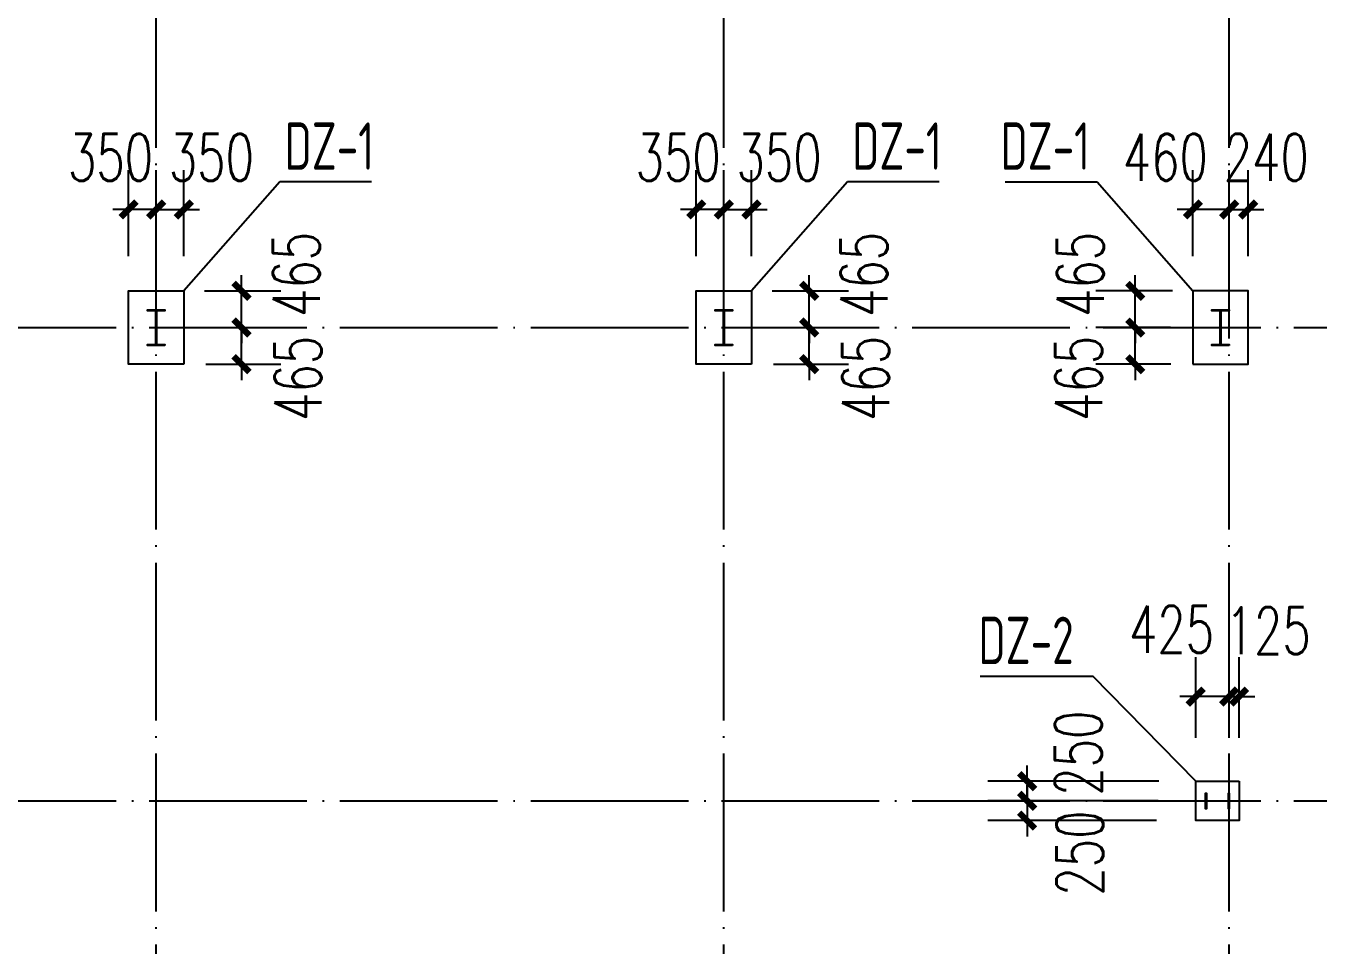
# Model space of a CAD drawing. Extents: x -33967 to 1773478, y -1022458 to -784650.
# Drawn here: x 444654 to 461155, y -994455 to -982794 of the extents above; entities that cross this region are included whole.
import ezdxf

# ---------------------------------------------------------------- set-up
doc = ezdxf.new("R2010")
doc.units = 0
doc.header["$LTSCALE"] = 1000
doc.header["$MEASUREMENT"] = 0
doc.linetypes.add('DOTE', pattern=[2.42, 2, -0.2, 0.02, -0.2])
for name, color, linetype in [('AXIS', 3, 'Continuous'), ('DIM_LEAD', 3, 'Continuous'), ('DOTE', 1, 'DOTE'), ('GZ', 50, 'Continuous'), ('NUM', 7, 'Continuous'), ('承台', 2, 'Continuous')]:
    doc.layers.add(name, color=color, linetype=linetype)
doc.styles.add('_TCH_DIM_T3', font='SIMPLEX', dxfattribs={"width": 0.705882, "bigfont": 'GBCBIG'})
doc.styles.add('TSSD_Norm', font='tssdeng.shx', dxfattribs={"bigfont": 'hztxt.shx'})
doc.dimstyles.new('TCH-200-1', dxfattribs={"dimtxt": 595, "dimasz": 200, "dimexe": 500, "dimexo": 600, "dimgap": 252.5, "dimtad": 1, "dimdec": 0, "dimzin": 0, "dimdsep": 46, "dimtxsty": '_TCH_DIM_T3', "dimblk": 'ARCHTICK', "dimcen": 0.09, "dimclrd": 3, "dimclre": 3, "dimclrt": 7, "dimazin": 2, "dimtfac": 1, "dimtdec": 0, "dimtix": 1, "dimtmove": 2, "dimatfit": 3, "dimfxl": 1, "dimtolj": 1, "dimtzin": 0, "dimarcsym": 0})

# ---------------------------------------------------------------- blocks, each defined once
blk = doc.blocks.new('111')
at = {"layer": 'GZ'}
blk.add_lwpolyline([(650693, -886725), (650473, -886725), (650473, -886715), (650577, -886715), (650580, -886710), (650580, -886289), (650577, -886285), (650473, -886285), (650473, -886275), (650693, -886275), (650693, -886285), (650590, -886285), (650586, -886289), (650586, -886710), (650590, -886715), (650693, -886715), (650693, -886725)], close=True, dxfattribs=at)
blk = doc.blocks.new('_ArchTick')
at = {"color": 0, "linetype": 'ByBlock', "const_width": 0.4}
blk.add_lwpolyline([(-0.5, -0.5), (0.5, 0.5)], dxfattribs=at)
blk = doc.blocks.new('*D1105')
at = {"layer": 'AXIS', "color": 3, "lineweight": -2, "transparency": 16777216}
for p, q in [((459490, -991816), (459490, -990794)), ((459915, -991816), (459915, -990794)), ((459490, -991294), (459290, -991294)), ((459915, -991294), (459490, -991294)), ((459915, -991294), (460115, -991294))]:
    blk.add_line(p, q, dxfattribs=at)
at = {"layer": 'Defpoints', "color": 0, "transparency": 16777216}
for p in [(459490, -991294), (459490, -992416), (459915, -992416)]:
    blk.add_point(p, dxfattribs=at)
at = {"layer": 'AXIS', "color": 3, "lineweight": -2, "transparency": 16777216, "xscale": 200, "yscale": 200, "zscale": 200}
blk.add_blockref('_ArchTick', (459490, -991294), dxfattribs=at)
at = {"layer": 'AXIS', "color": 3, "lineweight": -2, "transparency": 16777216, "xscale": 200, "yscale": 200, "zscale": 200, "rotation": 180}
blk.add_blockref('_ArchTick', (459915, -991294), dxfattribs=at)
at = {"layer": 'AXIS', "color": 7, "transparency": 16777216, "insert": (459183, -990442), "char_height": 595, "attachment_point": 5, "style": '_TCH_DIM_T3'}
blk.add_mtext('\\A1;425', dxfattribs=at)
blk = doc.blocks.new('*D1106')
at = {"layer": 'AXIS', "color": 3, "lineweight": -2, "transparency": 16777216}
for p, q in [((459915, -991816), (459915, -990794)), ((460040, -991816), (460040, -990794)), ((459915, -991294), (459715, -991294)), ((459915, -991294), (460040, -991294)), ((460040, -991294), (460240, -991294))]:
    blk.add_line(p, q, dxfattribs=at)
at = {"layer": 'Defpoints', "color": 0, "transparency": 16777216}
for p in [(460040, -991294), (459915, -992416), (460040, -992416)]:
    blk.add_point(p, dxfattribs=at)
at = {"layer": 'AXIS', "color": 3, "lineweight": -2, "transparency": 16777216, "xscale": 200, "yscale": 200, "zscale": 200}
blk.add_blockref('_ArchTick', (459915, -991294), dxfattribs=at)
at = {"layer": 'AXIS', "color": 3, "lineweight": -2, "transparency": 16777216, "xscale": 200, "yscale": 200, "zscale": 200, "rotation": 180}
blk.add_blockref('_ArchTick', (460040, -991294), dxfattribs=at)
at = {"layer": 'AXIS', "color": 7, "transparency": 16777216, "insert": (460409, -990458), "char_height": 595, "attachment_point": 5, "style": '_TCH_DIM_T3'}
blk.add_mtext('\\A1;125', dxfattribs=at)
blk = doc.blocks.new('*D1107')
at = {"layer": 'AXIS', "color": 3, "lineweight": -2, "transparency": 16777216}
for p, q in [((457352, -992366), (457352, -992166)), ((459023, -992366), (456852, -992366)), ((457352, -992366), (457352, -992616)), ((459015, -992616), (456852, -992616)), ((457352, -992616), (457352, -992816))]:
    blk.add_line(p, q, dxfattribs=at)
at = {"layer": 'Defpoints', "color": 0, "transparency": 16777216}
for p in [(459623, -992366), (457352, -992616), (459615, -992616)]:
    blk.add_point(p, dxfattribs=at)
at = {"layer": 'AXIS', "color": 3, "lineweight": -2, "transparency": 16777216, "xscale": 200, "yscale": 200, "zscale": 200}
for p, rotation in [((457352, -992366), 270), ((457352, -992616), 90)]:
    blk.add_blockref('_ArchTick', p, dxfattribs=dict(at, rotation=rotation))
at = {"layer": 'AXIS', "color": 7, "transparency": 16777216, "insert": (458001, -992011), "char_height": 595, "attachment_point": 5, "rotation": 90, "style": '_TCH_DIM_T3'}
blk.add_mtext('\\A1;250', dxfattribs=at)
blk = doc.blocks.new('*D1108')
at = {"layer": 'AXIS', "color": 3, "lineweight": -2, "transparency": 16777216}
for p, q in [((457352, -992616), (457352, -992416)), ((459015, -992616), (456852, -992616)), ((457352, -992616), (457352, -992866)), ((458992, -992866), (456852, -992866)), ((457352, -992866), (457352, -993066))]:
    blk.add_line(p, q, dxfattribs=at)
at = {"layer": 'Defpoints', "color": 0, "transparency": 16777216}
for p in [(459615, -992616), (457352, -992866), (459592, -992866)]:
    blk.add_point(p, dxfattribs=at)
at = {"layer": 'AXIS', "color": 3, "lineweight": -2, "transparency": 16777216, "xscale": 200, "yscale": 200, "zscale": 200}
for p, rotation in [((457352, -992616), 270), ((457352, -992866), 90)]:
    blk.add_blockref('_ArchTick', p, dxfattribs=dict(at, rotation=rotation))
at = {"layer": 'AXIS', "color": 7, "transparency": 16777216, "insert": (458021, -993278), "char_height": 595, "attachment_point": 5, "rotation": 90, "style": '_TCH_DIM_T3'}
blk.add_mtext('\\A1;250', dxfattribs=at)
blk = doc.blocks.new('*D1136')
at = {"layer": 'AXIS', "color": 3, "lineweight": -2, "transparency": 16777216}
for p, q in [((446305, -985712), (446305, -984619)), ((446655, -985712), (446655, -984619)), ((446305, -985119), (446105, -985119)), ((446305, -985119), (446655, -985119)), ((446655, -985119), (446855, -985119))]:
    blk.add_line(p, q, dxfattribs=at)
at = {"layer": 'Defpoints', "color": 0, "transparency": 16777216}
for p in [(446655, -985119), (446305, -986312), (446655, -986312)]:
    blk.add_point(p, dxfattribs=at)
at = {"layer": 'AXIS', "color": 3, "lineweight": -2, "transparency": 16777216, "xscale": 200, "yscale": 200, "zscale": 200}
blk.add_blockref('_ArchTick', (446305, -985119), dxfattribs=at)
at = {"layer": 'AXIS', "color": 3, "lineweight": -2, "transparency": 16777216, "xscale": 200, "yscale": 200, "zscale": 200, "rotation": 180}
blk.add_blockref('_ArchTick', (446655, -985119), dxfattribs=at)
at = {"layer": 'AXIS', "color": 7, "transparency": 16777216, "insert": (447005, -984459), "char_height": 595, "attachment_point": 5, "style": '_TCH_DIM_T3'}
blk.add_mtext('\\A1;350', dxfattribs=at)
blk = doc.blocks.new('*D1131')
at = {"layer": 'AXIS', "color": 3, "lineweight": -2, "transparency": 16777216}
for p, q in [((445955, -985712), (445955, -984619)), ((446305, -985712), (446305, -984619)), ((445955, -985119), (445755, -985119)), ((446305, -985119), (445955, -985119)), ((446305, -985119), (446505, -985119))]:
    blk.add_line(p, q, dxfattribs=at)
at = {"layer": 'Defpoints', "color": 0, "transparency": 16777216}
for p in [(445955, -985119), (445955, -986312), (446305, -986312)]:
    blk.add_point(p, dxfattribs=at)
at = {"layer": 'AXIS', "color": 3, "lineweight": -2, "transparency": 16777216, "xscale": 200, "yscale": 200, "zscale": 200}
blk.add_blockref('_ArchTick', (445955, -985119), dxfattribs=at)
at = {"layer": 'AXIS', "color": 3, "lineweight": -2, "transparency": 16777216, "xscale": 200, "yscale": 200, "zscale": 200, "rotation": 180}
blk.add_blockref('_ArchTick', (446305, -985119), dxfattribs=at)
at = {"layer": 'AXIS', "color": 7, "transparency": 16777216, "insert": (445726, -984459), "char_height": 595, "attachment_point": 5, "style": '_TCH_DIM_T3'}
blk.add_mtext('\\A1;350', dxfattribs=at)
blk = doc.blocks.new('*D1132')
at = {"layer": 'AXIS', "color": 3, "lineweight": -2, "transparency": 16777216}
for p, q in [((453505, -985712), (453505, -984619)), ((453855, -985712), (453855, -984619)), ((453505, -985119), (453305, -985119)), ((453505, -985119), (453855, -985119)), ((453855, -985119), (454055, -985119))]:
    blk.add_line(p, q, dxfattribs=at)
at = {"layer": 'Defpoints', "color": 0, "transparency": 16777216}
for p in [(453855, -985119), (453505, -986312), (453855, -986312)]:
    blk.add_point(p, dxfattribs=at)
at = {"layer": 'AXIS', "color": 3, "lineweight": -2, "transparency": 16777216, "xscale": 200, "yscale": 200, "zscale": 200}
blk.add_blockref('_ArchTick', (453505, -985119), dxfattribs=at)
at = {"layer": 'AXIS', "color": 3, "lineweight": -2, "transparency": 16777216, "xscale": 200, "yscale": 200, "zscale": 200, "rotation": 180}
blk.add_blockref('_ArchTick', (453855, -985119), dxfattribs=at)
at = {"layer": 'AXIS', "color": 7, "transparency": 16777216, "insert": (454205, -984459), "char_height": 595, "attachment_point": 5, "style": '_TCH_DIM_T3'}
blk.add_mtext('\\A1;350', dxfattribs=at)
blk = doc.blocks.new('*D1133')
at = {"layer": 'AXIS', "color": 3, "lineweight": -2, "transparency": 16777216}
for p, q in [((453155, -985712), (453155, -984619)), ((453505, -985712), (453505, -984619)), ((453155, -985119), (452955, -985119)), ((453505, -985119), (453155, -985119)), ((453505, -985119), (453705, -985119))]:
    blk.add_line(p, q, dxfattribs=at)
at = {"layer": 'Defpoints', "color": 0, "transparency": 16777216}
for p in [(453155, -985119), (453155, -986312), (453505, -986312)]:
    blk.add_point(p, dxfattribs=at)
at = {"layer": 'AXIS', "color": 3, "lineweight": -2, "transparency": 16777216, "xscale": 200, "yscale": 200, "zscale": 200}
blk.add_blockref('_ArchTick', (453155, -985119), dxfattribs=at)
at = {"layer": 'AXIS', "color": 3, "lineweight": -2, "transparency": 16777216, "xscale": 200, "yscale": 200, "zscale": 200, "rotation": 180}
blk.add_blockref('_ArchTick', (453505, -985119), dxfattribs=at)
at = {"layer": 'AXIS', "color": 7, "transparency": 16777216, "insert": (452926, -984459), "char_height": 595, "attachment_point": 5, "style": '_TCH_DIM_T3'}
blk.add_mtext('\\A1;350', dxfattribs=at)
blk = doc.blocks.new('*D1145')
at = {"layer": 'AXIS', "color": 3, "lineweight": -2, "transparency": 16777216}
for p, q in [((458724, -986616), (458724, -986416)), ((459172, -986616), (458224, -986616)), ((458724, -987081), (458724, -986616)), ((459175, -987081), (458224, -987081)), ((458724, -987081), (458724, -987281))]:
    blk.add_line(p, q, dxfattribs=at)
at = {"layer": 'Defpoints', "color": 0, "transparency": 16777216}
for p in [(458724, -986616), (459772, -986616), (459775, -987081)]:
    blk.add_point(p, dxfattribs=at)
at = {"layer": 'AXIS', "color": 3, "lineweight": -2, "transparency": 16777216, "xscale": 200, "yscale": 200, "zscale": 200}
for p, rotation in [((458724, -986616), 270), ((458724, -987081), 90)]:
    blk.add_blockref('_ArchTick', p, dxfattribs=dict(at, rotation=rotation))
at = {"layer": 'AXIS', "color": 7, "transparency": 16777216, "insert": (458006, -987261), "char_height": 595, "attachment_point": 5, "rotation": 90, "style": '_TCH_DIM_T3'}
blk.add_mtext('\\A1;465', dxfattribs=at)
blk = doc.blocks.new('*D1146')
at = {"layer": 'AXIS', "color": 3, "lineweight": -2, "transparency": 16777216}
for p, q in [((459455, -985712), (459455, -984619)), ((459915, -985712), (459915, -984619)), ((459455, -985119), (459255, -985119)), ((459915, -985119), (459455, -985119)), ((459915, -985119), (460115, -985119))]:
    blk.add_line(p, q, dxfattribs=at)
at = {"layer": 'Defpoints', "color": 0, "transparency": 16777216}
for p in [(459455, -985119), (459455, -986312), (459915, -986312)]:
    blk.add_point(p, dxfattribs=at)
at = {"layer": 'AXIS', "color": 3, "lineweight": -2, "transparency": 16777216, "xscale": 200, "yscale": 200, "zscale": 200}
blk.add_blockref('_ArchTick', (459455, -985119), dxfattribs=at)
at = {"layer": 'AXIS', "color": 3, "lineweight": -2, "transparency": 16777216, "xscale": 200, "yscale": 200, "zscale": 200, "rotation": 180}
blk.add_blockref('_ArchTick', (459915, -985119), dxfattribs=at)
at = {"layer": 'AXIS', "color": 7, "transparency": 16777216, "insert": (459105, -984459), "char_height": 595, "attachment_point": 5, "style": '_TCH_DIM_T3'}
blk.add_mtext('\\A1;460', dxfattribs=at)
blk = doc.blocks.new('*D1147')
at = {"layer": 'AXIS', "color": 3, "lineweight": -2, "transparency": 16777216}
for p, q in [((458724, -986151), (458724, -985951)), ((459195, -986151), (458224, -986151)), ((458724, -986616), (458724, -986151)), ((459172, -986616), (458224, -986616)), ((458724, -986616), (458724, -986816))]:
    blk.add_line(p, q, dxfattribs=at)
at = {"layer": 'Defpoints', "color": 0, "transparency": 16777216}
for p in [(458724, -986151), (459795, -986151), (459772, -986616)]:
    blk.add_point(p, dxfattribs=at)
at = {"layer": 'AXIS', "color": 3, "lineweight": -2, "transparency": 16777216, "xscale": 200, "yscale": 200, "zscale": 200}
for p, rotation in [((458724, -986151), 270), ((458724, -986616), 90)]:
    blk.add_blockref('_ArchTick', p, dxfattribs=dict(at, rotation=rotation))
at = {"layer": 'AXIS', "color": 7, "transparency": 16777216, "insert": (458027, -985943), "char_height": 595, "attachment_point": 5, "rotation": 90, "style": '_TCH_DIM_T3'}
blk.add_mtext('\\A1;465', dxfattribs=at)
blk = doc.blocks.new('*D1148')
at = {"layer": 'AXIS', "color": 3, "lineweight": -2, "transparency": 16777216}
for p, q in [((459915, -985712), (459915, -984619)), ((460155, -985712), (460155, -984619)), ((459915, -985119), (459715, -985119)), ((459915, -985119), (460155, -985119)), ((460155, -985119), (460355, -985119))]:
    blk.add_line(p, q, dxfattribs=at)
at = {"layer": 'Defpoints', "color": 0, "transparency": 16777216}
for p in [(460155, -985119), (459915, -986312), (460155, -986312)]:
    blk.add_point(p, dxfattribs=at)
at = {"layer": 'AXIS', "color": 3, "lineweight": -2, "transparency": 16777216, "xscale": 200, "yscale": 200, "zscale": 200}
blk.add_blockref('_ArchTick', (459915, -985119), dxfattribs=at)
at = {"layer": 'AXIS', "color": 3, "lineweight": -2, "transparency": 16777216, "xscale": 200, "yscale": 200, "zscale": 200, "rotation": 180}
blk.add_blockref('_ArchTick', (460155, -985119), dxfattribs=at)
at = {"layer": 'AXIS', "color": 7, "transparency": 16777216, "insert": (460385, -984459), "char_height": 595, "attachment_point": 5, "style": '_TCH_DIM_T3'}
blk.add_mtext('\\A1;240', dxfattribs=at)
blk = doc.blocks.new('*D1149')
at = {"layer": 'AXIS', "color": 3, "lineweight": -2, "transparency": 16777216}
for p, q in [((458724, -986616), (458724, -986416)), ((459172, -986616), (458224, -986616)), ((458724, -987081), (458724, -986616)), ((459175, -987081), (458224, -987081)), ((458724, -987081), (458724, -987281))]:
    blk.add_line(p, q, dxfattribs=at)
at = {"layer": 'Defpoints', "color": 0, "transparency": 16777216}
for p in [(458724, -986616), (459772, -986616), (459775, -987081)]:
    blk.add_point(p, dxfattribs=at)
at = {"layer": 'AXIS', "color": 3, "lineweight": -2, "transparency": 16777216, "xscale": 200, "yscale": 200, "zscale": 200}
for p, rotation in [((458724, -986616), 270), ((458724, -987081), 90)]:
    blk.add_blockref('_ArchTick', p, dxfattribs=dict(at, rotation=rotation))
at = {"layer": 'AXIS', "color": 7, "transparency": 16777216, "insert": (458006, -987261), "char_height": 595, "attachment_point": 5, "rotation": 90, "style": '_TCH_DIM_T3'}
blk.add_mtext('\\A1;465', dxfattribs=at)
blk = doc.blocks.new('*D1150')
at = {"layer": 'AXIS', "color": 3, "lineweight": -2, "transparency": 16777216}
for p, q in [((459455, -985712), (459455, -984619)), ((459915, -985712), (459915, -984619)), ((459455, -985119), (459255, -985119)), ((459915, -985119), (459455, -985119)), ((459915, -985119), (460115, -985119))]:
    blk.add_line(p, q, dxfattribs=at)
at = {"layer": 'Defpoints', "color": 0, "transparency": 16777216}
for p in [(459455, -985119), (459455, -986312), (459915, -986312)]:
    blk.add_point(p, dxfattribs=at)
at = {"layer": 'AXIS', "color": 3, "lineweight": -2, "transparency": 16777216, "xscale": 200, "yscale": 200, "zscale": 200}
blk.add_blockref('_ArchTick', (459455, -985119), dxfattribs=at)
at = {"layer": 'AXIS', "color": 3, "lineweight": -2, "transparency": 16777216, "xscale": 200, "yscale": 200, "zscale": 200, "rotation": 180}
blk.add_blockref('_ArchTick', (459915, -985119), dxfattribs=at)
at = {"layer": 'AXIS', "color": 7, "transparency": 16777216, "insert": (459105, -984459), "char_height": 595, "attachment_point": 5, "style": '_TCH_DIM_T3'}
blk.add_mtext('\\A1;460', dxfattribs=at)
blk = doc.blocks.new('*D1151')
at = {"layer": 'AXIS', "color": 3, "lineweight": -2, "transparency": 16777216}
for p, q in [((458724, -986151), (458724, -985951)), ((459195, -986151), (458224, -986151)), ((458724, -986616), (458724, -986151)), ((459172, -986616), (458224, -986616)), ((458724, -986616), (458724, -986816))]:
    blk.add_line(p, q, dxfattribs=at)
at = {"layer": 'Defpoints', "color": 0, "transparency": 16777216}
for p in [(458724, -986151), (459795, -986151), (459772, -986616)]:
    blk.add_point(p, dxfattribs=at)
at = {"layer": 'AXIS', "color": 3, "lineweight": -2, "transparency": 16777216, "xscale": 200, "yscale": 200, "zscale": 200}
for p, rotation in [((458724, -986151), 270), ((458724, -986616), 90)]:
    blk.add_blockref('_ArchTick', p, dxfattribs=dict(at, rotation=rotation))
at = {"layer": 'AXIS', "color": 7, "transparency": 16777216, "insert": (458027, -985943), "char_height": 595, "attachment_point": 5, "rotation": 90, "style": '_TCH_DIM_T3'}
blk.add_mtext('\\A1;465', dxfattribs=at)
blk = doc.blocks.new('*D1152')
at = {"layer": 'AXIS', "color": 3, "lineweight": -2, "transparency": 16777216}
for p, q in [((459915, -985712), (459915, -984619)), ((460155, -985712), (460155, -984619)), ((459915, -985119), (459715, -985119)), ((459915, -985119), (460155, -985119)), ((460155, -985119), (460355, -985119))]:
    blk.add_line(p, q, dxfattribs=at)
at = {"layer": 'Defpoints', "color": 0, "transparency": 16777216}
for p in [(460155, -985119), (459915, -986312), (460155, -986312)]:
    blk.add_point(p, dxfattribs=at)
at = {"layer": 'AXIS', "color": 3, "lineweight": -2, "transparency": 16777216, "xscale": 200, "yscale": 200, "zscale": 200}
blk.add_blockref('_ArchTick', (459915, -985119), dxfattribs=at)
at = {"layer": 'AXIS', "color": 3, "lineweight": -2, "transparency": 16777216, "xscale": 200, "yscale": 200, "zscale": 200, "rotation": 180}
blk.add_blockref('_ArchTick', (460155, -985119), dxfattribs=at)
at = {"layer": 'AXIS', "color": 7, "transparency": 16777216, "insert": (460385, -984459), "char_height": 595, "attachment_point": 5, "style": '_TCH_DIM_T3'}
blk.add_mtext('\\A1;240', dxfattribs=at)
blk = doc.blocks.new('*D1161')
at = {"layer": 'AXIS', "color": 3, "lineweight": -2, "transparency": 16777216}
for p, q in [((447387, -986616), (447387, -986416)), ((446938, -986616), (447887, -986616)), ((447387, -987081), (447387, -986616)), ((446935, -987081), (447887, -987081)), ((447387, -987081), (447387, -987281))]:
    blk.add_line(p, q, dxfattribs=at)
at = {"layer": 'Defpoints', "color": 0, "transparency": 16777216}
for p in [(446338, -986616), (447387, -986616), (446335, -987081)]:
    blk.add_point(p, dxfattribs=at)
at = {"layer": 'AXIS', "color": 3, "lineweight": -2, "transparency": 16777216, "xscale": 200, "yscale": 200, "zscale": 200}
for p, rotation in [((447387, -986616), 270), ((447387, -987081), 90)]:
    blk.add_blockref('_ArchTick', p, dxfattribs=dict(at, rotation=rotation))
at = {"layer": 'AXIS', "color": 7, "transparency": 16777216, "insert": (448104, -987261), "char_height": 595, "attachment_point": 5, "rotation": 90, "style": '_TCH_DIM_T3'}
blk.add_mtext('\\A1;465', dxfattribs=at)
blk = doc.blocks.new('*D1162')
at = {"layer": 'AXIS', "color": 3, "lineweight": -2, "transparency": 16777216}
for p, q in [((447387, -986151), (447387, -985951)), ((446916, -986151), (447887, -986151)), ((447387, -986616), (447387, -986151)), ((446938, -986616), (447887, -986616)), ((447387, -986616), (447387, -986816))]:
    blk.add_line(p, q, dxfattribs=at)
at = {"layer": 'Defpoints', "color": 0, "transparency": 16777216}
for p in [(446316, -986151), (447387, -986151), (446338, -986616)]:
    blk.add_point(p, dxfattribs=at)
at = {"layer": 'AXIS', "color": 3, "lineweight": -2, "transparency": 16777216, "xscale": 200, "yscale": 200, "zscale": 200}
for p, rotation in [((447387, -986151), 270), ((447387, -986616), 90)]:
    blk.add_blockref('_ArchTick', p, dxfattribs=dict(at, rotation=rotation))
at = {"layer": 'AXIS', "color": 7, "transparency": 16777216, "insert": (448084, -985943), "char_height": 595, "attachment_point": 5, "rotation": 90, "style": '_TCH_DIM_T3'}
blk.add_mtext('\\A1;465', dxfattribs=at)
blk = doc.blocks.new('*D1163')
at = {"layer": 'AXIS', "color": 3, "lineweight": -2, "transparency": 16777216}
for p, q in [((454587, -986616), (454587, -986416)), ((454138, -986616), (455087, -986616)), ((454587, -987081), (454587, -986616)), ((454135, -987081), (455087, -987081)), ((454587, -987081), (454587, -987281))]:
    blk.add_line(p, q, dxfattribs=at)
at = {"layer": 'Defpoints', "color": 0, "transparency": 16777216}
for p in [(453538, -986616), (454587, -986616), (453535, -987081)]:
    blk.add_point(p, dxfattribs=at)
at = {"layer": 'AXIS', "color": 3, "lineweight": -2, "transparency": 16777216, "xscale": 200, "yscale": 200, "zscale": 200}
for p, rotation in [((454587, -986616), 270), ((454587, -987081), 90)]:
    blk.add_blockref('_ArchTick', p, dxfattribs=dict(at, rotation=rotation))
at = {"layer": 'AXIS', "color": 7, "transparency": 16777216, "insert": (455304, -987261), "char_height": 595, "attachment_point": 5, "rotation": 90, "style": '_TCH_DIM_T3'}
blk.add_mtext('\\A1;465', dxfattribs=at)
blk = doc.blocks.new('*D1164')
at = {"layer": 'AXIS', "color": 3, "lineweight": -2, "transparency": 16777216}
for p, q in [((454587, -986151), (454587, -985951)), ((454116, -986151), (455087, -986151)), ((454587, -986616), (454587, -986151)), ((454138, -986616), (455087, -986616)), ((454587, -986616), (454587, -986816))]:
    blk.add_line(p, q, dxfattribs=at)
at = {"layer": 'Defpoints', "color": 0, "transparency": 16777216}
for p in [(453516, -986151), (454587, -986151), (453538, -986616)]:
    blk.add_point(p, dxfattribs=at)
at = {"layer": 'AXIS', "color": 3, "lineweight": -2, "transparency": 16777216, "xscale": 200, "yscale": 200, "zscale": 200}
for p, rotation in [((454587, -986151), 270), ((454587, -986616), 90)]:
    blk.add_blockref('_ArchTick', p, dxfattribs=dict(at, rotation=rotation))
at = {"layer": 'AXIS', "color": 7, "transparency": 16777216, "insert": (455284, -985943), "char_height": 595, "attachment_point": 5, "rotation": 90, "style": '_TCH_DIM_T3'}
blk.add_mtext('\\A1;465', dxfattribs=at)

msp = doc.modelspace()

# ---------------------------------------------------------------- linework, layer by layer
msp.add_lwpolyline([(460040.1, -992366.4), (460040.1, -992866.4), (459490.1, -992866.4), (459490.1, -992366.4)], close=True)
at = {"layer": 'DIM_LEAD'}
for p, q in [((447871.7, -984769.9), (446655.3, -986151.4)), ((449037.8, -984769.9), (447871.7, -984769.9)), ((455071.7, -984769.9), (453855.3, -986151.4)), ((456237.8, -984769.9), (455071.7, -984769.9)), ((457072.8, -984769.9), (458238.9, -984769.9)), ((457072.8, -984769.9), (458238.9, -984769.9)), ((458238.9, -984769.9), (459455.3, -986151.4)), ((458238.9, -984769.9), (459455.3, -986151.4)), ((456755.3, -991035.8), (458185.6, -991035.8)), ((459490.1, -992366.4), (458185.6, -991035.8))]:
    msp.add_line(p, q, dxfattribs=at)
at = {"layer": 'DOTE'}
for p, q in [((446305.3, -1006116.4), (446305.3, -949116.4)), ((453505.3, -1006116.4), (453505.3, -949116.4)), ((459915.3, -1006116.4), (459915.3, -949116.4)), ((402655.3, -986616.4), (461155.3, -986616.4)), ((402655.3, -992616.4), (461155.3, -992616.4))]:
    msp.add_line(p, q, dxfattribs=at)
at = {"layer": 'GZ'}
msp.add_lwpolyline([(459915.3, -992516.4), (459915.3, -992716.4), (459905.3, -992716.4), (459905.3, -992623.3), (459900.3, -992619.4), (459630, -992619.4), (459625.3, -992623.3), (459625.3, -992716.4), (459615.3, -992716.4), (459615.3, -992516.4), (459625.3, -992516.4), (459625.3, -992609.4), (459629.8, -992613.4), (459900.3, -992613.4), (459905.3, -992609.4), (459905.3, -992516.4), (459915.3, -992516.4)], close=True, dxfattribs=at)
at = {"layer": '承台', "color": 4}
for points in [[(446655.3, -987081.4), (445955.3, -987081.4), (445955.3, -986151.4), (446655.3, -986151.4)], [(453855.3, -987081.4), (453155.3, -987081.4), (453155.3, -986151.4), (453855.3, -986151.4)], [(459455.3, -987081.4), (460155.3, -987081.4), (460155.3, -986151.4), (459455.3, -986151.4)], [(459455.3, -987081.4), (460155.3, -987081.4), (460155.3, -986151.4), (459455.3, -986151.4)]]:
    msp.add_lwpolyline(points, close=True, dxfattribs=at)

# ---------------------------------------------------------------- block references
at = {"layer": 'GZ'}
for p in [(-204278.1, -100117.1), (-197078.1, -100117.1), (-190778.1, -100117.1)]:
    msp.add_blockref('111', p, dxfattribs=at)

# ---------------------------------------------------------------- texts
at = {"layer": 'NUM', "color": 6, "style": 'TSSD_Norm', "width": 0.7}
for p in [(447933.4, -984615.4), (455133.4, -984615.4), (457014.1, -984615.4), (457014.1, -984615.4)]:
    msp.add_text('DZ-1', height=600, dxfattribs=at).set_placement(p)
at = {"layer": 'NUM', "color": 4, "style": 'TSSD_Norm', "width": 0.7}
msp.add_text('DZ-2', height=600, dxfattribs=at).set_placement((456734.6, -990881.3))

# ---------------------------------------------------------------- dimensions: what is measured, and where the dimension line sits
at = {"layer": 'AXIS'}
for base, p1, p2, angle, picture, middle in [((445955.3, -985119.2), (446305.3, -986312.3), (445955.3, -986312.3), 180, '*D1131', (445725.5, -984458.9)), ((453155.3, -985119.2), (453505.3, -986312.3), (453155.3, -986312.3), 180, '*D1133', (452925.5, -984458.9)), ((459455.3, -985119.2), (459915.3, -986312.3), (459455.3, -986312.3), 180, '*D1146', (459105.5, -984458.9)), ((459455.3, -985119.2), (459915.3, -986312.3), (459455.3, -986312.3), 180, '*D1150', (459105.5, -984458.9)), ((447386.9, -986151.4), (446338.3, -986616.4), (446316, -986151.4), 270, '*D1162', (448084, -985943.1)), ((454586.9, -986151.4), (453538.3, -986616.4), (453516, -986151.4), 270, '*D1164', (455284, -985943.1)), ((458723.8, -986151.4), (459772.3, -986616.4), (459794.6, -986151.4), 270, '*D1147', (458026.6, -985943.1)), ((458723.8, -986151.4), (459772.3, -986616.4), (459794.6, -986151.4), 270, '*D1151', (458026.6, -985943.1)), ((447386.9, -986616.4), (446335.3, -987081.4), (446338.3, -986616.4), 270, '*D1161', (448104.5, -987261.1)), ((454586.9, -986616.4), (453535.3, -987081.4), (453538.3, -986616.4), 270, '*D1163', (455304.5, -987261.1)), ((458723.8, -986616.4), (459775.3, -987081.4), (459772.3, -986616.4), 270, '*D1145', (458006.1, -987261.1)), ((458723.8, -986616.4), (459775.3, -987081.4), (459772.3, -986616.4), 270, '*D1149', (458006.1, -987261.1)), ((459490.1, -991294.2), (459915, -992416.2), (459490.1, -992416.2), 180, '*D1105', (459183, -990442)), ((460040.1, -991294.2), (459915, -992416.2), (460040.1, -992416.2), 0, '*D1106', (460409.1, -990457.8)), ((457351.9, -992616.4), (459622.6, -992366.4), (459615, -992616.4), 90, '*D1107', (458000.9, -992011.4)), ((457351.9, -992866.4), (459615, -992616.4), (459591.9, -992866.4), 90, '*D1108', (458021.4, -993278.1))]:
    dim = msp.add_linear_dim(base=base, p1=p1, p2=p2, angle=angle, dimstyle='TCH-200-1', dxfattribs=at)
    dim.commit()
    dim.dimension.update_dxf_attribs({"geometry": picture, "text_midpoint": middle, "dimtype": 128})
for base, p1, p2, picture, middle in [((446655.3, -985119.2), (446305.3, -986312.3), (446655.3, -986312.3), '*D1136', (447005.1, -984458.9)), ((453855.3, -985119.2), (453505.3, -986312.3), (453855.3, -986312.3), '*D1132', (454205.1, -984458.9)), ((460155.3, -985119.2), (459915.3, -986312.3), (460155.3, -986312.3), '*D1148', (460385.1, -984458.9)), ((460155.3, -985119.2), (459915.3, -986312.3), (460155.3, -986312.3), '*D1152', (460385.1, -984458.9))]:
    dim = msp.add_linear_dim(base=base, p1=p1, p2=p2, dimstyle='TCH-200-1', dxfattribs=at)
    dim.commit()
    dim.dimension.update_dxf_attribs({"geometry": picture, "text_midpoint": middle, "dimtype": 128})

doc.saveas('drawing.dxf')
